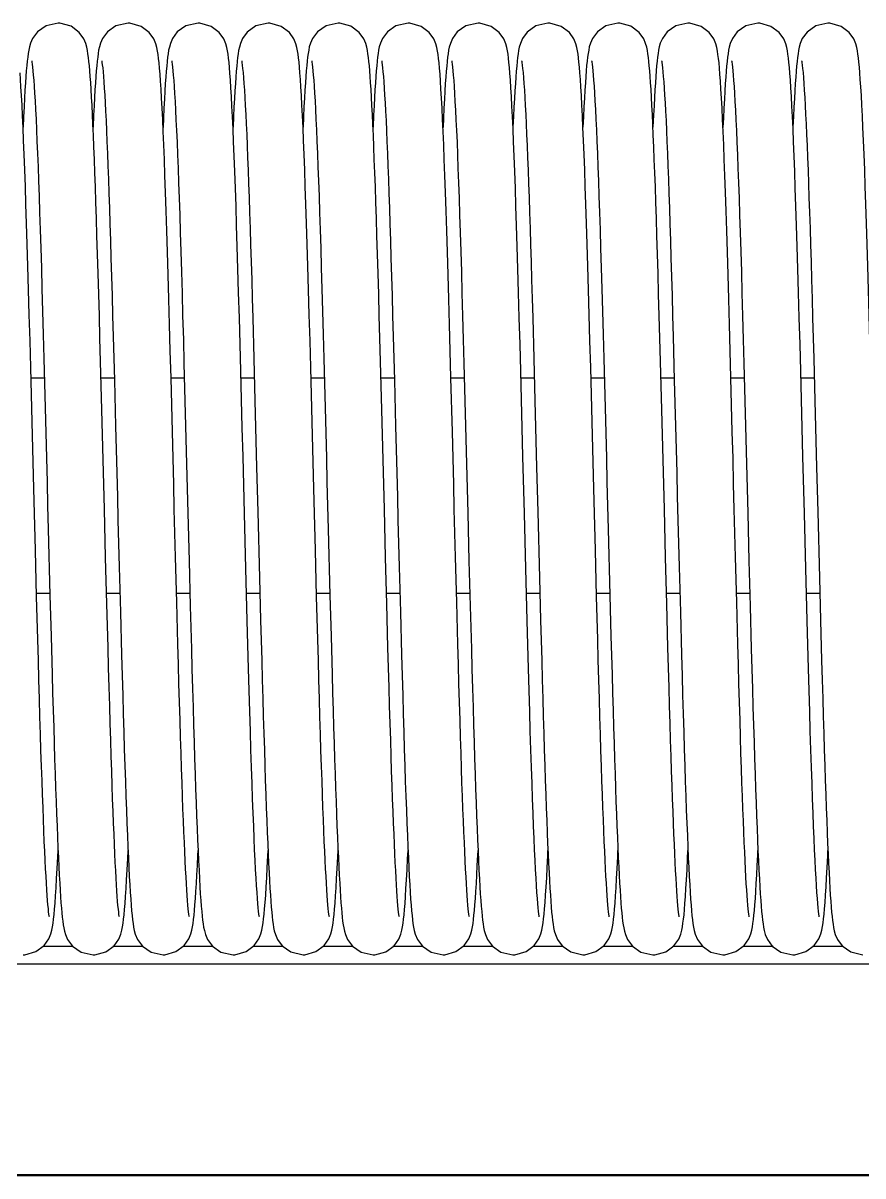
# Model space of a CAD drawing. Header units: millimetres. Extents: x 21899 to 38731, y -5425 to 3612.
# Drawn here: x 22518.2 to 22614.2, y -2790.7 to -2658.9 of the extents above; entities that cross this region are included whole.
import ezdxf

# ---------------------------------------------------------------- set-up
doc = ezdxf.new("R2010")
doc.units = ezdxf.units.MM

msp = doc.modelspace()

# ---------------------------------------------------------------- linework, layer by layer
at = {"color": 7, "linetype": 'Continuous'}
for p, q in [((22544.43, -2692.61), (22544.56, -2697.24)), ((22576.43, -2692.61), (22576.56, -2697.24)), ((22608.43, -2692.61), (22608.56, -2697.24)), ((22528.49, -2694.75), (22528.62, -2699.74)), ((22560.49, -2694.75), (22560.62, -2699.74)), ((22592.49, -2694.75), (22592.62, -2699.74)), ((22520.56, -2697.25), (22520.71, -2702.91)), ((22544.56, -2697.24), (22544.68, -2702.1)), ((22552.56, -2697.25), (22552.71, -2702.91)), ((22576.56, -2697.24), (22576.68, -2702.1)), ((22584.56, -2697.25), (22584.71, -2702.91)), ((22608.56, -2697.24), (22608.68, -2702.1)), ((22519.22, -2704.51), (22519.06, -2698.28)), ((22527.19, -2703.14), (22527.04, -2697.61)), ((22536.57, -2697.84), (22536.72, -2703.54)), ((22551.22, -2704.51), (22551.06, -2698.28)), ((22559.19, -2703.14), (22559.04, -2697.61)), ((22568.57, -2697.84), (22568.72, -2703.54)), ((22583.22, -2704.51), (22583.06, -2698.28)), ((22591.19, -2703.14), (22591.04, -2697.61)), ((22600.57, -2697.84), (22600.72, -2703.54)), ((22519.09, -2699.47), (22520.62, -2699.47)), ((22527.09, -2699.47), (22528.62, -2699.47)), ((22528.62, -2699.74), (22528.76, -2704.97)), ((22535.09, -2699.47), (22536.62, -2699.47)), ((22543.09, -2699.47), (22544.62, -2699.47)), ((22551.09, -2699.47), (22552.62, -2699.47)), ((22559.09, -2699.47), (22560.62, -2699.47)), ((22560.62, -2699.74), (22560.76, -2704.97)), ((22567.09, -2699.47), (22568.62, -2699.47)), ((22575.09, -2699.47), (22576.62, -2699.47)), ((22583.09, -2699.47), (22584.62, -2699.47)), ((22591.09, -2699.47), (22592.62, -2699.47)), ((22592.62, -2699.74), (22592.76, -2704.97)), ((22599.09, -2699.47), (22600.62, -2699.47)), ((22607.09, -2699.47), (22608.62, -2699.47)), ((22544.68, -2702.1), (22544.88, -2709.67)), ((22576.68, -2702.1), (22576.88, -2709.67)), ((22608.68, -2702.1), (22608.88, -2709.67)), ((22527.33, -2708.82), (22527.19, -2703.14)), ((22536.72, -2703.54), (22536.87, -2709.3)), ((22559.33, -2708.82), (22559.19, -2703.14)), ((22568.72, -2703.54), (22568.87, -2709.3)), ((22591.33, -2708.82), (22591.19, -2703.14)), ((22600.72, -2703.54), (22600.87, -2709.3)), ((22519.73, -2724.45), (22519.6, -2719.18)), ((22551.73, -2724.45), (22551.6, -2719.18)), ((22583.73, -2724.45), (22583.6, -2719.18)), ((22527.75, -2725.31), (22527.62, -2720.01)), ((22529.17, -2721.08), (22529.31, -2726.24)), ((22535.75, -2725.09), (22535.62, -2719.95)), ((22537.15, -2720.38), (22537.29, -2725.57)), ((22559.75, -2725.31), (22559.62, -2720.01)), ((22561.17, -2721.08), (22561.31, -2726.24)), ((22567.75, -2725.09), (22567.62, -2719.95)), ((22569.15, -2720.38), (22569.29, -2725.57)), ((22591.75, -2725.31), (22591.62, -2720.01)), ((22593.17, -2721.08), (22593.31, -2726.24)), ((22599.75, -2725.09), (22599.62, -2719.95)), ((22601.15, -2720.38), (22601.29, -2725.57)), ((22543.81, -2727.21), (22543.65, -2721.26)), ((22545.2, -2722.33), (22545.33, -2727.18)), ((22575.81, -2727.21), (22575.65, -2721.26)), ((22577.2, -2722.33), (22577.33, -2727.18)), ((22607.81, -2727.21), (22607.65, -2721.26)), ((22609.2, -2722.33), (22609.33, -2727.18)), ((22519.72, -2724.08), (22521.25, -2724.08)), ((22519.86, -2729.38), (22519.73, -2724.45)), ((22521.25, -2724.3), (22521.38, -2728.98)), ((22527.72, -2724.08), (22529.25, -2724.08)), ((22535.72, -2724.08), (22537.25, -2724.08)), ((22535.88, -2729.92), (22535.75, -2725.09)), ((22543.72, -2724.08), (22545.25, -2724.08)), ((22551.72, -2724.08), (22553.25, -2724.08)), ((22551.86, -2729.38), (22551.73, -2724.45)), ((22553.25, -2724.3), (22553.38, -2728.98)), ((22559.72, -2724.08), (22561.25, -2724.08)), ((22567.72, -2724.08), (22569.25, -2724.08)), ((22567.88, -2729.92), (22567.75, -2725.09)), ((22575.72, -2724.08), (22577.25, -2724.08)), ((22583.72, -2724.08), (22585.25, -2724.08)), ((22583.86, -2729.38), (22583.73, -2724.45)), ((22585.25, -2724.3), (22585.38, -2728.98)), ((22591.72, -2724.08), (22593.25, -2724.08)), ((22599.72, -2724.08), (22601.25, -2724.08)), ((22599.88, -2729.92), (22599.75, -2725.09)), ((22607.72, -2724.08), (22609.25, -2724.08)), ((22527.89, -2730.27), (22527.75, -2725.31)), ((22529.31, -2726.24), (22529.44, -2731.14)), ((22537.29, -2725.57), (22537.42, -2730.45)), ((22559.89, -2730.27), (22559.75, -2725.31)), ((22561.31, -2726.24), (22561.44, -2731.14)), ((22569.29, -2725.57), (22569.42, -2730.45)), ((22591.89, -2730.27), (22591.75, -2725.31)), ((22593.31, -2726.24), (22593.44, -2731.14)), ((22601.29, -2725.57), (22601.42, -2730.45)), ((22545.33, -2727.18), (22545.46, -2731.78)), ((22577.33, -2727.18), (22577.46, -2731.78)), ((22609.33, -2727.18), (22609.46, -2731.78)), ((22521.38, -2728.98), (22521.5, -2733.37)), ((22553.38, -2728.98), (22553.5, -2733.37)), ((22585.38, -2728.98), (22585.5, -2733.37)), ((22523.9, -2764.47), (22520.44, -2764.47)), ((22531.9, -2764.47), (22528.44, -2764.47)), ((22539.91, -2764.47), (22536.44, -2764.47)), ((22547.91, -2764.47), (22544.43, -2764.47)), ((22555.9, -2764.47), (22552.44, -2764.47)), ((22563.9, -2764.47), (22560.44, -2764.47)), ((22571.91, -2764.47), (22568.44, -2764.47)), ((22579.91, -2764.47), (22576.43, -2764.47)), ((22587.9, -2764.47), (22584.44, -2764.47)), ((22595.9, -2764.47), (22592.44, -2764.47)), ((22603.91, -2764.47), (22600.44, -2764.47)), ((22611.91, -2764.47), (22608.43, -2764.47)), ((23550.07, -2766.47), (22334.07, -2766.47)), ((25027.76, -2790.56), (22358.76, -2790.56))]:
    msp.add_line(p, q, dxfattribs=at)
at = {"color": 9, "linetype": 'Continuous'}
msp.add_line((25027.76, -2790.69), (22358.76, -2790.69), dxfattribs=at)
at = {"color": 7, "linetype": 'Continuous'}
for points in [[(22522.18, -2658.91), (22520.81, -2659.23), (22519.83, -2659.91), (22519.27, -2660.66), (22519.03, -2661.22), (22518.9, -2661.64), (22518.83, -2662.01), (22518.76, -2662.39), (22518.71, -2662.8), (22518.65, -2663.26), (22518.6, -2663.78), (22518.55, -2664.36), (22518.5, -2665.01)], [(22525.86, -2665.01), (22525.81, -2664.37), (22525.76, -2663.8), (22525.71, -2663.29), (22525.66, -2662.84), (22525.6, -2662.43), (22525.54, -2662.05), (22525.46, -2661.66), (22525.34, -2661.24), (22525.12, -2660.71), (22524.6, -2659.99), (22523.66, -2659.28), (22522.39, -2658.92), (22522.18, -2658.91)], [(22530.18, -2658.91), (22528.8, -2659.23), (22527.82, -2659.92), (22527.27, -2660.67), (22527.02, -2661.23), (22526.9, -2661.65), (22526.82, -2662.02), (22526.76, -2662.4), (22526.71, -2662.81), (22526.65, -2663.27), (22526.6, -2663.79), (22526.55, -2664.37), (22526.5, -2665.02)], [(22535.09, -2699.46), (22535.01, -2696.38), (22534.93, -2693.38), (22534.84, -2690.47), (22534.77, -2687.69), (22534.69, -2685.08), (22534.61, -2682.65), (22534.54, -2680.38), (22534.47, -2678.28), (22534.4, -2676.33), (22534.33, -2674.52), (22534.27, -2672.85), (22534.2, -2671.32), (22534.14, -2669.92), (22534.07, -2668.64), (22534.01, -2667.5), (22533.95, -2666.47), (22533.9, -2665.56), (22533.84, -2664.76), (22533.78, -2664.07), (22533.73, -2663.47), (22533.67, -2662.95), (22533.61, -2662.51), (22533.55, -2662.11), (22533.47, -2661.72), (22533.35, -2661.28), (22533.13, -2660.73), (22532.61, -2660), (22531.67, -2659.29), (22530.4, -2658.92), (22530.18, -2658.91)], [(22538.18, -2658.91), (22536.79, -2659.24), (22535.81, -2659.93), (22535.26, -2660.68), (22535.02, -2661.24), (22534.9, -2661.66), (22534.82, -2662.03), (22534.76, -2662.42), (22534.7, -2662.83), (22534.65, -2663.3), (22534.6, -2663.83), (22534.55, -2664.42), (22534.5, -2665.09)], [(22541.83, -2664.66), (22541.77, -2663.99), (22541.72, -2663.41), (22541.67, -2662.91), (22541.61, -2662.48), (22541.55, -2662.09), (22541.47, -2661.7), (22541.35, -2661.27), (22541.12, -2660.72), (22540.61, -2659.99), (22539.67, -2659.29), (22538.4, -2658.92), (22538.18, -2658.91)], [(22546.18, -2658.91), (22544.78, -2659.24), (22543.8, -2659.94), (22543.25, -2660.69), (22543.02, -2661.25), (22542.9, -2661.67), (22542.82, -2662.04), (22542.76, -2662.42), (22542.7, -2662.84), (22542.65, -2663.31), (22542.6, -2663.84), (22542.55, -2664.43), (22542.5, -2665.09)], [(22549.83, -2664.61), (22549.77, -2663.96), (22549.72, -2663.39), (22549.66, -2662.9), (22549.61, -2662.47), (22549.55, -2662.08), (22549.47, -2661.69), (22549.35, -2661.27), (22549.13, -2660.73), (22548.62, -2660.01), (22547.68, -2659.29), (22546.4, -2658.92), (22546.18, -2658.91)], [(22554.18, -2658.91), (22552.81, -2659.23), (22551.83, -2659.91), (22551.27, -2660.66), (22551.03, -2661.22), (22550.9, -2661.64), (22550.83, -2662.01), (22550.76, -2662.39), (22550.71, -2662.8), (22550.65, -2663.26), (22550.6, -2663.78), (22550.55, -2664.36), (22550.5, -2665.01)], [(22557.86, -2665.01), (22557.81, -2664.37), (22557.76, -2663.8), (22557.71, -2663.29), (22557.66, -2662.84), (22557.6, -2662.43), (22557.54, -2662.05), (22557.46, -2661.66), (22557.34, -2661.24), (22557.12, -2660.71), (22556.6, -2659.99), (22555.66, -2659.28), (22554.39, -2658.92), (22554.18, -2658.91)], [(22562.18, -2658.91), (22560.8, -2659.23), (22559.82, -2659.92), (22559.27, -2660.67), (22559.02, -2661.23), (22558.9, -2661.65), (22558.82, -2662.02), (22558.76, -2662.4), (22558.71, -2662.81), (22558.65, -2663.27), (22558.6, -2663.79), (22558.55, -2664.37), (22558.5, -2665.02)], [(22567.09, -2699.46), (22567.01, -2696.38), (22566.93, -2693.38), (22566.84, -2690.47), (22566.77, -2687.69), (22566.69, -2685.08), (22566.61, -2682.65), (22566.54, -2680.38), (22566.47, -2678.28), (22566.4, -2676.33), (22566.33, -2674.52), (22566.27, -2672.85), (22566.2, -2671.32), (22566.14, -2669.92), (22566.07, -2668.64), (22566.01, -2667.5), (22565.95, -2666.47), (22565.9, -2665.56), (22565.84, -2664.76), (22565.78, -2664.07), (22565.73, -2663.47), (22565.67, -2662.95), (22565.61, -2662.51), (22565.55, -2662.11), (22565.47, -2661.72), (22565.35, -2661.28), (22565.13, -2660.73), (22564.61, -2660), (22563.67, -2659.29), (22562.4, -2658.92), (22562.18, -2658.91)], [(22570.18, -2658.91), (22568.79, -2659.24), (22567.81, -2659.93), (22567.26, -2660.68), (22567.02, -2661.24), (22566.9, -2661.66), (22566.82, -2662.03), (22566.76, -2662.42), (22566.7, -2662.83), (22566.65, -2663.3), (22566.6, -2663.83), (22566.55, -2664.42), (22566.5, -2665.09)], [(22573.83, -2664.66), (22573.77, -2663.99), (22573.72, -2663.41), (22573.67, -2662.91), (22573.61, -2662.48), (22573.55, -2662.09), (22573.47, -2661.7), (22573.35, -2661.27), (22573.12, -2660.72), (22572.61, -2659.99), (22571.67, -2659.29), (22570.4, -2658.92), (22570.18, -2658.91)], [(22578.18, -2658.91), (22576.78, -2659.24), (22575.8, -2659.94), (22575.25, -2660.69), (22575.02, -2661.25), (22574.9, -2661.67), (22574.82, -2662.04), (22574.76, -2662.42), (22574.7, -2662.84), (22574.65, -2663.31), (22574.6, -2663.84), (22574.55, -2664.43), (22574.5, -2665.09)], [(22581.83, -2664.61), (22581.77, -2663.96), (22581.72, -2663.39), (22581.66, -2662.9), (22581.61, -2662.47), (22581.55, -2662.08), (22581.47, -2661.69), (22581.35, -2661.27), (22581.13, -2660.73), (22580.62, -2660.01), (22579.68, -2659.29), (22578.4, -2658.92), (22578.18, -2658.91)], [(22586.18, -2658.91), (22584.81, -2659.23), (22583.83, -2659.91), (22583.27, -2660.66), (22583.03, -2661.22), (22582.9, -2661.64), (22582.83, -2662.01), (22582.76, -2662.39), (22582.71, -2662.8), (22582.65, -2663.26), (22582.6, -2663.78), (22582.55, -2664.36), (22582.5, -2665.01)], [(22589.86, -2665.01), (22589.81, -2664.37), (22589.76, -2663.8), (22589.71, -2663.29), (22589.66, -2662.84), (22589.6, -2662.43), (22589.54, -2662.05), (22589.46, -2661.66), (22589.34, -2661.24), (22589.12, -2660.71), (22588.6, -2659.99), (22587.66, -2659.28), (22586.39, -2658.92), (22586.18, -2658.91)], [(22594.18, -2658.91), (22592.8, -2659.23), (22591.82, -2659.92), (22591.27, -2660.67), (22591.02, -2661.23), (22590.9, -2661.65), (22590.82, -2662.02), (22590.76, -2662.4), (22590.71, -2662.81), (22590.65, -2663.27), (22590.6, -2663.79), (22590.55, -2664.37), (22590.5, -2665.02)], [(22599.09, -2699.46), (22599.01, -2696.38), (22598.93, -2693.38), (22598.84, -2690.47), (22598.77, -2687.69), (22598.69, -2685.08), (22598.61, -2682.65), (22598.54, -2680.38), (22598.47, -2678.28), (22598.4, -2676.33), (22598.33, -2674.52), (22598.27, -2672.85), (22598.2, -2671.32), (22598.14, -2669.92), (22598.07, -2668.64), (22598.01, -2667.5), (22597.95, -2666.47), (22597.9, -2665.56), (22597.84, -2664.76), (22597.78, -2664.07), (22597.73, -2663.47), (22597.67, -2662.95), (22597.61, -2662.51), (22597.55, -2662.11), (22597.47, -2661.72), (22597.35, -2661.28), (22597.13, -2660.73), (22596.61, -2660), (22595.67, -2659.29), (22594.4, -2658.92), (22594.18, -2658.91)], [(22602.18, -2658.91), (22600.79, -2659.24), (22599.81, -2659.93), (22599.26, -2660.68), (22599.02, -2661.24), (22598.9, -2661.66), (22598.82, -2662.03), (22598.76, -2662.42), (22598.7, -2662.83), (22598.65, -2663.3), (22598.6, -2663.83), (22598.55, -2664.42), (22598.5, -2665.09)], [(22605.83, -2664.66), (22605.77, -2663.99), (22605.72, -2663.41), (22605.67, -2662.91), (22605.61, -2662.48), (22605.55, -2662.09), (22605.47, -2661.7), (22605.35, -2661.27), (22605.12, -2660.72), (22604.61, -2659.99), (22603.67, -2659.29), (22602.4, -2658.92), (22602.18, -2658.91)], [(22610.18, -2658.91), (22608.78, -2659.24), (22607.8, -2659.94), (22607.25, -2660.69), (22607.02, -2661.25), (22606.9, -2661.67), (22606.82, -2662.04), (22606.76, -2662.42), (22606.7, -2662.84), (22606.65, -2663.31), (22606.6, -2663.84), (22606.55, -2664.43), (22606.5, -2665.09)], [(22613.83, -2664.61), (22613.77, -2663.96), (22613.72, -2663.39), (22613.66, -2662.9), (22613.61, -2662.47), (22613.55, -2662.08), (22613.47, -2661.69), (22613.35, -2661.27), (22613.13, -2660.73), (22612.62, -2660.01), (22611.68, -2659.29), (22610.4, -2658.92), (22610.18, -2658.91)], [(22519.17, -2663.25), (22519.18, -2663.26), (22519.2, -2663.39), (22519.23, -2663.62), (22519.27, -2663.94), (22519.31, -2664.36), (22519.35, -2664.86), (22519.4, -2665.46), (22519.45, -2666.14), (22519.5, -2666.93), (22519.55, -2667.82), (22519.6, -2668.81), (22519.66, -2669.9), (22519.71, -2671.1), (22519.77, -2672.41), (22519.83, -2673.82), (22519.89, -2675.33), (22519.95, -2676.96), (22520.01, -2678.69), (22520.07, -2680.55), (22520.13, -2682.53), (22520.2, -2684.64), (22520.27, -2686.9), (22520.34, -2689.3), (22520.41, -2691.84), (22520.48, -2694.5), (22520.56, -2697.25)], [(22527.17, -2663.24), (22527.18, -2663.27), (22527.2, -2663.42), (22527.24, -2663.68), (22527.28, -2664.03), (22527.32, -2664.48), (22527.36, -2665.01), (22527.41, -2665.63), (22527.46, -2666.34), (22527.51, -2667.14), (22527.56, -2668.02), (22527.61, -2669), (22527.67, -2670.07), (22527.72, -2671.22), (22527.77, -2672.47), (22527.83, -2673.81), (22527.88, -2675.24), (22527.94, -2676.76), (22528, -2678.37), (22528.05, -2680.07), (22528.11, -2681.88), (22528.17, -2683.78), (22528.23, -2685.77), (22528.3, -2687.87), (22528.36, -2690.07), (22528.42, -2692.37), (22528.49, -2694.75)], [(22535.17, -2663.25), (22535.18, -2663.26), (22535.2, -2663.39), (22535.23, -2663.63), (22535.27, -2663.96), (22535.31, -2664.38), (22535.35, -2664.88), (22535.4, -2665.49), (22535.45, -2666.18), (22535.5, -2666.98), (22535.55, -2667.88), (22535.61, -2668.88), (22535.66, -2669.99), (22535.72, -2671.2), (22535.78, -2672.53), (22535.83, -2673.96), (22535.89, -2675.51), (22535.95, -2677.16), (22536.02, -2678.94), (22536.08, -2680.84), (22536.14, -2682.87), (22536.21, -2685.04), (22536.28, -2687.35), (22536.35, -2689.8), (22536.42, -2692.38), (22536.5, -2695.07), (22536.57, -2697.84)], [(22543.17, -2663.24), (22543.18, -2663.27), (22543.2, -2663.43), (22543.24, -2663.71), (22543.28, -2664.1), (22543.33, -2664.58), (22543.38, -2665.16), (22543.43, -2665.82), (22543.48, -2666.58), (22543.53, -2667.42), (22543.58, -2668.34), (22543.63, -2669.35), (22543.68, -2670.45), (22543.74, -2671.64), (22543.79, -2672.91), (22543.85, -2674.27), (22543.9, -2675.72), (22543.96, -2677.25), (22544.01, -2678.87), (22544.07, -2680.58), (22544.13, -2682.38), (22544.19, -2684.26), (22544.25, -2686.22), (22544.31, -2688.27), (22544.37, -2690.4), (22544.43, -2692.61)], [(22551.17, -2663.25), (22551.18, -2663.26), (22551.2, -2663.39), (22551.23, -2663.62), (22551.27, -2663.94), (22551.31, -2664.36), (22551.35, -2664.86), (22551.4, -2665.46), (22551.45, -2666.14), (22551.5, -2666.93), (22551.55, -2667.82), (22551.6, -2668.81), (22551.66, -2669.9), (22551.71, -2671.1), (22551.77, -2672.41), (22551.83, -2673.82), (22551.89, -2675.33), (22551.95, -2676.96), (22552.01, -2678.69), (22552.07, -2680.55), (22552.13, -2682.53), (22552.2, -2684.64), (22552.27, -2686.9), (22552.34, -2689.3), (22552.41, -2691.84), (22552.48, -2694.5), (22552.56, -2697.25)], [(22559.17, -2663.24), (22559.18, -2663.27), (22559.2, -2663.42), (22559.24, -2663.68), (22559.28, -2664.03), (22559.32, -2664.48), (22559.36, -2665.01), (22559.41, -2665.63), (22559.46, -2666.34), (22559.51, -2667.14), (22559.56, -2668.02), (22559.61, -2669), (22559.67, -2670.07), (22559.72, -2671.22), (22559.77, -2672.47), (22559.83, -2673.81), (22559.88, -2675.24), (22559.94, -2676.76), (22560, -2678.37), (22560.05, -2680.07), (22560.11, -2681.88), (22560.17, -2683.78), (22560.23, -2685.77), (22560.3, -2687.87), (22560.36, -2690.07), (22560.42, -2692.37), (22560.49, -2694.75)], [(22567.17, -2663.25), (22567.18, -2663.26), (22567.2, -2663.39), (22567.23, -2663.63), (22567.27, -2663.96), (22567.31, -2664.38), (22567.35, -2664.88), (22567.4, -2665.49), (22567.45, -2666.18), (22567.5, -2666.98), (22567.55, -2667.88), (22567.61, -2668.88), (22567.66, -2669.99), (22567.72, -2671.2), (22567.78, -2672.53), (22567.83, -2673.96), (22567.89, -2675.51), (22567.95, -2677.16), (22568.02, -2678.94), (22568.08, -2680.84), (22568.14, -2682.87), (22568.21, -2685.04), (22568.28, -2687.35), (22568.35, -2689.8), (22568.42, -2692.38), (22568.5, -2695.07), (22568.57, -2697.84)], [(22575.17, -2663.24), (22575.18, -2663.27), (22575.2, -2663.43), (22575.24, -2663.71), (22575.28, -2664.1), (22575.33, -2664.58), (22575.38, -2665.16), (22575.43, -2665.82), (22575.48, -2666.58), (22575.53, -2667.42), (22575.58, -2668.34), (22575.63, -2669.35), (22575.68, -2670.45), (22575.74, -2671.64), (22575.79, -2672.91), (22575.85, -2674.27), (22575.9, -2675.72), (22575.96, -2677.25), (22576.01, -2678.87), (22576.07, -2680.58), (22576.13, -2682.38), (22576.19, -2684.26), (22576.25, -2686.22), (22576.31, -2688.27), (22576.37, -2690.4), (22576.43, -2692.61)], [(22583.17, -2663.25), (22583.18, -2663.26), (22583.2, -2663.39), (22583.23, -2663.62), (22583.27, -2663.94), (22583.31, -2664.36), (22583.35, -2664.86), (22583.4, -2665.46), (22583.45, -2666.14), (22583.5, -2666.93), (22583.55, -2667.82), (22583.6, -2668.81), (22583.66, -2669.9), (22583.71, -2671.1), (22583.77, -2672.41), (22583.83, -2673.82), (22583.89, -2675.33), (22583.95, -2676.96), (22584.01, -2678.69), (22584.07, -2680.55), (22584.13, -2682.53), (22584.2, -2684.64), (22584.27, -2686.9), (22584.34, -2689.3), (22584.41, -2691.84), (22584.48, -2694.5), (22584.56, -2697.25)], [(22591.17, -2663.24), (22591.18, -2663.27), (22591.2, -2663.42), (22591.24, -2663.68), (22591.28, -2664.03), (22591.32, -2664.48), (22591.36, -2665.01), (22591.41, -2665.63), (22591.46, -2666.34), (22591.51, -2667.14), (22591.56, -2668.02), (22591.61, -2669), (22591.67, -2670.07), (22591.72, -2671.22), (22591.77, -2672.47), (22591.83, -2673.81), (22591.88, -2675.24), (22591.94, -2676.76), (22592, -2678.37), (22592.05, -2680.07), (22592.11, -2681.88), (22592.17, -2683.78), (22592.23, -2685.77), (22592.3, -2687.87), (22592.36, -2690.07), (22592.42, -2692.37), (22592.49, -2694.75)], [(22599.17, -2663.25), (22599.18, -2663.26), (22599.2, -2663.39), (22599.23, -2663.63), (22599.27, -2663.96), (22599.31, -2664.38), (22599.35, -2664.88), (22599.4, -2665.49), (22599.45, -2666.18), (22599.5, -2666.98), (22599.55, -2667.88), (22599.61, -2668.88), (22599.66, -2669.99), (22599.72, -2671.2), (22599.78, -2672.53), (22599.83, -2673.96), (22599.89, -2675.51), (22599.95, -2677.16), (22600.02, -2678.94), (22600.08, -2680.84), (22600.14, -2682.87), (22600.21, -2685.04), (22600.28, -2687.35), (22600.35, -2689.8), (22600.42, -2692.38), (22600.5, -2695.07), (22600.57, -2697.84)], [(22607.17, -2663.24), (22607.18, -2663.27), (22607.2, -2663.43), (22607.24, -2663.71), (22607.28, -2664.1), (22607.33, -2664.58), (22607.38, -2665.16), (22607.43, -2665.82), (22607.48, -2666.58), (22607.53, -2667.42), (22607.58, -2668.34), (22607.63, -2669.35), (22607.68, -2670.45), (22607.74, -2671.64), (22607.79, -2672.91), (22607.85, -2674.27), (22607.9, -2675.72), (22607.96, -2677.25), (22608.01, -2678.87), (22608.07, -2680.58), (22608.13, -2682.38), (22608.19, -2684.26), (22608.25, -2686.22), (22608.31, -2688.27), (22608.37, -2690.4), (22608.43, -2692.61)], [(22519.06, -2698.28), (22518.98, -2695.22), (22518.89, -2692.25), (22518.81, -2689.4), (22518.74, -2686.7), (22518.66, -2684.17), (22518.59, -2681.82), (22518.51, -2679.62), (22518.44, -2677.58), (22518.38, -2675.69), (22518.31, -2673.94), (22518.24, -2672.33), (22518.18, -2670.85), (22518.12, -2669.5), (22518.06, -2668.29), (22518, -2667.19), (22517.94, -2666.22), (22517.88, -2665.36), (22517.83, -2664.61)], [(22518.5, -2665.01), (22518.45, -2665.75), (22518.4, -2666.57), (22518.35, -2667.49), (22518.29, -2668.5), (22518.23, -2669.63), (22518.18, -2670.83)], [(22527.04, -2697.61), (22526.97, -2694.94), (22526.9, -2692.37), (22526.83, -2689.9), (22526.76, -2687.55), (22526.69, -2685.32), (22526.63, -2683.22), (22526.57, -2681.25), (22526.51, -2679.39), (22526.45, -2677.65), (22526.39, -2676.02), (22526.33, -2674.49), (22526.27, -2673.06), (22526.22, -2671.74), (22526.16, -2670.51), (22526.11, -2669.38), (22526.06, -2668.34), (22526.01, -2667.38), (22525.96, -2666.51), (22525.91, -2665.72), (22525.86, -2665.01)], [(22526.5, -2665.02), (22526.45, -2665.74), (22526.4, -2666.54), (22526.35, -2667.42), (22526.3, -2668.39), (22526.24, -2669.44), (22526.18, -2670.83)], [(22534.5, -2665.09), (22534.44, -2665.84), (22534.39, -2666.68), (22534.34, -2667.61), (22534.28, -2668.64), (22534.23, -2669.77), (22534.18, -2670.84)], [(22543.07, -2698.72), (22542.99, -2695.6), (22542.9, -2692.59), (22542.82, -2689.71), (22542.74, -2686.99), (22542.67, -2684.44), (22542.59, -2682.07), (22542.52, -2679.85), (22542.45, -2677.8), (22542.38, -2675.89), (22542.32, -2674.13), (22542.25, -2672.5), (22542.19, -2671), (22542.12, -2669.64), (22542.06, -2668.4), (22542, -2667.29), (22541.94, -2666.3), (22541.89, -2665.43), (22541.83, -2664.66)], [(22542.5, -2665.09), (22542.45, -2665.83), (22542.39, -2666.65), (22542.34, -2667.55), (22542.29, -2668.54), (22542.24, -2669.61), (22542.18, -2670.83)], [(22551.06, -2698.28), (22550.98, -2695.22), (22550.89, -2692.25), (22550.81, -2689.4), (22550.74, -2686.7), (22550.66, -2684.17), (22550.59, -2681.82), (22550.51, -2679.62), (22550.44, -2677.58), (22550.38, -2675.69), (22550.31, -2673.94), (22550.24, -2672.33), (22550.18, -2670.85), (22550.12, -2669.5), (22550.06, -2668.29), (22550, -2667.19), (22549.94, -2666.22), (22549.88, -2665.36), (22549.83, -2664.61)], [(22550.5, -2665.01), (22550.45, -2665.75), (22550.4, -2666.57), (22550.35, -2667.49), (22550.29, -2668.5), (22550.23, -2669.63), (22550.18, -2670.83)], [(22559.04, -2697.61), (22558.97, -2694.94), (22558.9, -2692.37), (22558.83, -2689.9), (22558.76, -2687.55), (22558.69, -2685.32), (22558.63, -2683.22), (22558.57, -2681.25), (22558.51, -2679.39), (22558.45, -2677.65), (22558.39, -2676.02), (22558.33, -2674.49), (22558.27, -2673.06), (22558.22, -2671.74), (22558.16, -2670.51), (22558.11, -2669.38), (22558.06, -2668.34), (22558.01, -2667.38), (22557.96, -2666.51), (22557.91, -2665.72), (22557.86, -2665.01)], [(22558.5, -2665.02), (22558.45, -2665.74), (22558.4, -2666.54), (22558.35, -2667.42), (22558.3, -2668.39), (22558.24, -2669.44), (22558.18, -2670.83)], [(22566.5, -2665.09), (22566.44, -2665.84), (22566.39, -2666.68), (22566.34, -2667.61), (22566.28, -2668.64), (22566.23, -2669.77), (22566.18, -2670.84)], [(22575.07, -2698.72), (22574.99, -2695.6), (22574.9, -2692.59), (22574.82, -2689.71), (22574.74, -2686.99), (22574.67, -2684.44), (22574.59, -2682.07), (22574.52, -2679.85), (22574.45, -2677.8), (22574.38, -2675.89), (22574.32, -2674.13), (22574.25, -2672.5), (22574.19, -2671), (22574.12, -2669.64), (22574.06, -2668.4), (22574, -2667.29), (22573.94, -2666.3), (22573.89, -2665.43), (22573.83, -2664.66)], [(22574.5, -2665.09), (22574.45, -2665.83), (22574.39, -2666.65), (22574.34, -2667.55), (22574.29, -2668.54), (22574.24, -2669.61), (22574.18, -2670.83)], [(22583.06, -2698.28), (22582.98, -2695.22), (22582.89, -2692.25), (22582.81, -2689.4), (22582.74, -2686.7), (22582.66, -2684.17), (22582.59, -2681.82), (22582.51, -2679.62), (22582.44, -2677.58), (22582.38, -2675.69), (22582.31, -2673.94), (22582.24, -2672.33), (22582.18, -2670.85), (22582.12, -2669.5), (22582.06, -2668.29), (22582, -2667.19), (22581.94, -2666.22), (22581.88, -2665.36), (22581.83, -2664.61)], [(22582.5, -2665.01), (22582.45, -2665.75), (22582.4, -2666.57), (22582.35, -2667.49), (22582.29, -2668.5), (22582.23, -2669.63), (22582.18, -2670.83)], [(22591.04, -2697.61), (22590.97, -2694.94), (22590.9, -2692.37), (22590.83, -2689.9), (22590.76, -2687.55), (22590.69, -2685.32), (22590.63, -2683.22), (22590.57, -2681.25), (22590.51, -2679.39), (22590.45, -2677.65), (22590.39, -2676.02), (22590.33, -2674.49), (22590.27, -2673.06), (22590.22, -2671.74), (22590.16, -2670.51), (22590.11, -2669.38), (22590.06, -2668.34), (22590.01, -2667.38), (22589.96, -2666.51), (22589.91, -2665.72), (22589.86, -2665.01)], [(22590.5, -2665.02), (22590.45, -2665.74), (22590.4, -2666.54), (22590.35, -2667.42), (22590.3, -2668.39), (22590.24, -2669.44), (22590.18, -2670.83)], [(22598.5, -2665.09), (22598.44, -2665.84), (22598.39, -2666.68), (22598.34, -2667.61), (22598.28, -2668.64), (22598.23, -2669.77), (22598.18, -2670.84)], [(22607.07, -2698.72), (22606.99, -2695.6), (22606.9, -2692.59), (22606.82, -2689.71), (22606.74, -2686.99), (22606.67, -2684.44), (22606.59, -2682.07), (22606.52, -2679.85), (22606.45, -2677.8), (22606.38, -2675.89), (22606.32, -2674.13), (22606.25, -2672.5), (22606.19, -2671), (22606.12, -2669.64), (22606.06, -2668.4), (22606, -2667.29), (22605.94, -2666.3), (22605.89, -2665.43), (22605.83, -2664.66)], [(22606.5, -2665.09), (22606.45, -2665.83), (22606.39, -2666.65), (22606.34, -2667.55), (22606.29, -2668.54), (22606.24, -2669.61), (22606.18, -2670.83)], [(22615.06, -2698.28), (22614.98, -2695.22), (22614.89, -2692.25), (22614.81, -2689.4), (22614.74, -2686.7), (22614.66, -2684.17), (22614.59, -2681.82), (22614.51, -2679.62), (22614.44, -2677.58), (22614.38, -2675.69), (22614.31, -2673.94), (22614.24, -2672.33), (22614.18, -2670.85), (22614.12, -2669.5), (22614.06, -2668.29), (22614, -2667.19), (22613.94, -2666.22), (22613.88, -2665.36), (22613.83, -2664.61)], [(22543.32, -2708.45), (22543.24, -2705.18), (22543.07, -2698.72)], [(22575.32, -2708.45), (22575.24, -2705.18), (22575.07, -2698.72)], [(22607.32, -2708.45), (22607.24, -2705.18), (22607.07, -2698.72)], [(22535.62, -2719.95), (22535.47, -2714.47), (22535.4, -2711.6), (22535.33, -2708.66), (22535.25, -2705.63), (22535.09, -2699.46)], [(22567.62, -2719.95), (22567.47, -2714.47), (22567.4, -2711.6), (22567.33, -2708.66), (22567.25, -2705.63), (22567.09, -2699.46)], [(22599.62, -2719.95), (22599.47, -2714.47), (22599.4, -2711.6), (22599.33, -2708.66), (22599.25, -2705.63), (22599.09, -2699.46)], [(22520.71, -2702.91), (22520.85, -2708.6), (22520.92, -2711.38), (22520.99, -2714.1), (22521.06, -2716.75), (22521.25, -2724.3)], [(22552.71, -2702.91), (22552.85, -2708.6), (22552.92, -2711.38), (22552.99, -2714.1), (22553.06, -2716.75), (22553.25, -2724.3)], [(22584.71, -2702.91), (22584.85, -2708.6), (22584.92, -2711.38), (22584.99, -2714.1), (22585.06, -2716.75), (22585.25, -2724.3)], [(22519.6, -2719.18), (22519.45, -2713.56), (22519.38, -2710.62), (22519.22, -2704.51)], [(22528.76, -2704.97), (22528.9, -2710.34), (22528.96, -2713.04), (22529.03, -2715.74), (22529.17, -2721.08)], [(22551.6, -2719.18), (22551.45, -2713.56), (22551.38, -2710.62), (22551.22, -2704.51)], [(22560.76, -2704.97), (22560.9, -2710.34), (22560.96, -2713.04), (22561.03, -2715.74), (22561.17, -2721.08)], [(22583.6, -2719.18), (22583.45, -2713.56), (22583.38, -2710.62), (22583.22, -2704.51)], [(22592.76, -2704.97), (22592.9, -2710.34), (22592.96, -2713.04), (22593.03, -2715.74), (22593.17, -2721.08)], [(22527.62, -2720.01), (22527.48, -2714.48), (22527.33, -2708.82)], [(22536.87, -2709.3), (22537.01, -2714.94), (22537.15, -2720.38)], [(22543.65, -2721.26), (22543.49, -2714.96), (22543.32, -2708.45)], [(22559.62, -2720.01), (22559.48, -2714.48), (22559.33, -2708.82)], [(22568.87, -2709.3), (22569.01, -2714.94), (22569.15, -2720.38)], [(22575.65, -2721.26), (22575.49, -2714.96), (22575.32, -2708.45)], [(22591.62, -2720.01), (22591.48, -2714.48), (22591.33, -2708.82)], [(22600.87, -2709.3), (22601.01, -2714.94), (22601.15, -2720.38)], [(22607.65, -2721.26), (22607.49, -2714.96), (22607.32, -2708.45)], [(22544.88, -2709.67), (22545.01, -2714.78), (22545.2, -2722.33)], [(22576.88, -2709.67), (22577.01, -2714.78), (22577.2, -2722.33)], [(22608.88, -2709.67), (22609.01, -2714.78), (22609.2, -2722.33)], [(22545.19, -2761.09), (22545.17, -2760.97), (22545.14, -2760.75), (22545.1, -2760.44), (22545.06, -2760.04), (22545.01, -2759.55), (22544.97, -2758.97), (22544.92, -2758.29), (22544.87, -2757.51), (22544.82, -2756.64), (22544.76, -2755.66), (22544.71, -2754.59), (22544.65, -2753.4), (22544.6, -2752.11), (22544.54, -2750.72), (22544.48, -2749.21), (22544.42, -2747.58), (22544.36, -2745.83), (22544.29, -2743.97), (22544.23, -2741.97), (22544.16, -2739.85), (22544.1, -2737.59), (22544.03, -2735.2), (22543.95, -2732.67), (22543.88, -2730), (22543.81, -2727.21)], [(22577.19, -2761.09), (22577.17, -2760.97), (22577.14, -2760.75), (22577.1, -2760.44), (22577.06, -2760.04), (22577.01, -2759.55), (22576.97, -2758.97), (22576.92, -2758.29), (22576.87, -2757.51), (22576.82, -2756.64), (22576.76, -2755.66), (22576.71, -2754.59), (22576.65, -2753.4), (22576.6, -2752.11), (22576.54, -2750.72), (22576.48, -2749.21), (22576.42, -2747.58), (22576.36, -2745.83), (22576.29, -2743.97), (22576.23, -2741.97), (22576.16, -2739.85), (22576.1, -2737.59), (22576.03, -2735.2), (22575.95, -2732.67), (22575.88, -2730), (22575.81, -2727.21)], [(22609.19, -2761.09), (22609.17, -2760.97), (22609.14, -2760.75), (22609.1, -2760.44), (22609.06, -2760.04), (22609.01, -2759.55), (22608.97, -2758.97), (22608.92, -2758.29), (22608.87, -2757.51), (22608.82, -2756.64), (22608.76, -2755.66), (22608.71, -2754.59), (22608.65, -2753.4), (22608.6, -2752.11), (22608.54, -2750.72), (22608.48, -2749.21), (22608.42, -2747.58), (22608.36, -2745.83), (22608.29, -2743.97), (22608.23, -2741.97), (22608.16, -2739.85), (22608.1, -2737.59), (22608.03, -2735.2), (22607.95, -2732.67), (22607.88, -2730), (22607.81, -2727.21)], [(22521.19, -2761.09), (22521.17, -2760.97), (22521.14, -2760.77), (22521.1, -2760.49), (22521.07, -2760.13), (22521.03, -2759.7), (22520.98, -2759.19), (22520.94, -2758.62), (22520.9, -2757.97), (22520.85, -2757.24), (22520.81, -2756.44), (22520.76, -2755.57), (22520.71, -2754.61), (22520.66, -2753.57), (22520.61, -2752.45), (22520.56, -2751.25), (22520.51, -2749.96), (22520.46, -2748.57), (22520.4, -2747.09), (22520.35, -2745.52), (22520.29, -2743.84), (22520.23, -2742.07), (22520.17, -2740.19), (22520.11, -2738.21), (22520.05, -2736.14), (22519.99, -2733.97), (22519.93, -2731.72), (22519.86, -2729.38)], [(22529.19, -2761.09), (22529.17, -2760.99), (22529.14, -2760.8), (22529.11, -2760.53), (22529.07, -2760.18), (22529.03, -2759.77), (22528.99, -2759.28), (22528.95, -2758.73), (22528.91, -2758.1), (22528.86, -2757.41), (22528.82, -2756.64), (22528.77, -2755.79), (22528.72, -2754.87), (22528.67, -2753.87), (22528.63, -2752.78), (22528.58, -2751.62), (22528.52, -2750.36), (22528.47, -2749.02), (22528.42, -2747.58), (22528.37, -2746.05), (22528.31, -2744.43), (22528.25, -2742.71), (22528.2, -2740.89), (22528.14, -2738.97), (22528.08, -2736.95), (22528.02, -2734.83), (22527.95, -2732.6), (22527.89, -2730.27)], [(22537.19, -2761.09), (22537.17, -2760.98), (22537.14, -2760.78), (22537.1, -2760.5), (22537.07, -2760.14), (22537.03, -2759.72), (22536.99, -2759.22), (22536.94, -2758.64), (22536.9, -2758), (22536.85, -2757.29), (22536.81, -2756.5), (22536.76, -2755.63), (22536.71, -2754.69), (22536.67, -2753.66), (22536.62, -2752.56), (22536.57, -2751.37), (22536.51, -2750.1), (22536.46, -2748.74), (22536.41, -2747.28), (22536.35, -2745.74), (22536.3, -2744.1), (22536.24, -2742.36), (22536.18, -2740.52), (22536.13, -2738.58), (22536.07, -2736.55), (22536, -2734.43), (22535.94, -2732.22), (22535.88, -2729.92)], [(22553.19, -2761.09), (22553.17, -2760.97), (22553.14, -2760.77), (22553.1, -2760.49), (22553.07, -2760.13), (22553.03, -2759.7), (22552.98, -2759.19), (22552.94, -2758.62), (22552.9, -2757.97), (22552.85, -2757.24), (22552.81, -2756.44), (22552.76, -2755.57), (22552.71, -2754.61), (22552.66, -2753.57), (22552.61, -2752.45), (22552.56, -2751.25), (22552.51, -2749.96), (22552.46, -2748.57), (22552.4, -2747.09), (22552.35, -2745.52), (22552.29, -2743.84), (22552.23, -2742.07), (22552.17, -2740.19), (22552.11, -2738.21), (22552.05, -2736.14), (22551.99, -2733.97), (22551.93, -2731.72), (22551.86, -2729.38)], [(22561.19, -2761.09), (22561.17, -2760.99), (22561.14, -2760.8), (22561.11, -2760.53), (22561.07, -2760.18), (22561.03, -2759.77), (22560.99, -2759.28), (22560.95, -2758.73), (22560.91, -2758.1), (22560.86, -2757.41), (22560.82, -2756.64), (22560.77, -2755.79), (22560.72, -2754.87), (22560.67, -2753.87), (22560.63, -2752.78), (22560.58, -2751.62), (22560.52, -2750.36), (22560.47, -2749.02), (22560.42, -2747.58), (22560.37, -2746.05), (22560.31, -2744.43), (22560.25, -2742.71), (22560.2, -2740.89), (22560.14, -2738.97), (22560.08, -2736.95), (22560.02, -2734.83), (22559.95, -2732.6), (22559.89, -2730.27)], [(22569.19, -2761.09), (22569.17, -2760.98), (22569.14, -2760.78), (22569.1, -2760.5), (22569.07, -2760.14), (22569.03, -2759.72), (22568.99, -2759.22), (22568.94, -2758.64), (22568.9, -2758), (22568.85, -2757.29), (22568.81, -2756.5), (22568.76, -2755.63), (22568.71, -2754.69), (22568.67, -2753.66), (22568.62, -2752.56), (22568.57, -2751.37), (22568.51, -2750.1), (22568.46, -2748.74), (22568.41, -2747.28), (22568.35, -2745.74), (22568.3, -2744.1), (22568.24, -2742.36), (22568.18, -2740.52), (22568.13, -2738.58), (22568.07, -2736.55), (22568, -2734.43), (22567.94, -2732.22), (22567.88, -2729.92)], [(22585.19, -2761.09), (22585.17, -2760.97), (22585.14, -2760.77), (22585.1, -2760.49), (22585.07, -2760.13), (22585.03, -2759.7), (22584.98, -2759.19), (22584.94, -2758.62), (22584.9, -2757.97), (22584.85, -2757.24), (22584.81, -2756.44), (22584.76, -2755.57), (22584.71, -2754.61), (22584.66, -2753.57), (22584.61, -2752.45), (22584.56, -2751.25), (22584.51, -2749.96), (22584.46, -2748.57), (22584.4, -2747.09), (22584.35, -2745.52), (22584.29, -2743.84), (22584.23, -2742.07), (22584.17, -2740.19), (22584.11, -2738.21), (22584.05, -2736.14), (22583.99, -2733.97), (22583.93, -2731.72), (22583.86, -2729.38)], [(22593.19, -2761.09), (22593.17, -2760.99), (22593.14, -2760.8), (22593.11, -2760.53), (22593.07, -2760.18), (22593.03, -2759.77), (22592.99, -2759.28), (22592.95, -2758.73), (22592.91, -2758.1), (22592.86, -2757.41), (22592.82, -2756.64), (22592.77, -2755.79), (22592.72, -2754.87), (22592.67, -2753.87), (22592.63, -2752.78), (22592.58, -2751.62), (22592.52, -2750.36), (22592.47, -2749.02), (22592.42, -2747.58), (22592.37, -2746.05), (22592.31, -2744.43), (22592.25, -2742.71), (22592.2, -2740.89), (22592.14, -2738.97), (22592.08, -2736.95), (22592.02, -2734.83), (22591.95, -2732.6), (22591.89, -2730.27)], [(22601.19, -2761.09), (22601.17, -2760.98), (22601.14, -2760.78), (22601.1, -2760.5), (22601.07, -2760.14), (22601.03, -2759.72), (22600.99, -2759.22), (22600.94, -2758.64), (22600.9, -2758), (22600.85, -2757.29), (22600.81, -2756.5), (22600.76, -2755.63), (22600.71, -2754.69), (22600.67, -2753.66), (22600.62, -2752.56), (22600.57, -2751.37), (22600.51, -2750.1), (22600.46, -2748.74), (22600.41, -2747.28), (22600.35, -2745.74), (22600.3, -2744.1), (22600.24, -2742.36), (22600.18, -2740.52), (22600.13, -2738.58), (22600.07, -2736.55), (22600, -2734.43), (22599.94, -2732.22), (22599.88, -2729.92)], [(22529.44, -2731.14), (22529.5, -2733.47), (22529.57, -2735.72), (22529.63, -2737.88), (22529.69, -2739.95), (22529.75, -2741.92), (22529.81, -2743.8), (22529.87, -2745.59), (22529.93, -2747.28), (22529.99, -2748.88), (22530.05, -2750.38), (22530.11, -2751.78), (22530.16, -2753.09), (22530.22, -2754.31), (22530.27, -2755.43), (22530.32, -2756.47), (22530.38, -2757.41), (22530.43, -2758.27), (22530.48, -2759.05), (22530.53, -2759.75)], [(22537.42, -2730.45), (22537.48, -2732.76), (22537.55, -2734.99), (22537.61, -2737.12), (22537.67, -2739.17), (22537.73, -2741.12), (22537.79, -2742.99), (22537.85, -2744.76), (22537.9, -2746.45), (22537.96, -2748.04), (22538.02, -2749.54), (22538.07, -2750.96), (22538.13, -2752.29), (22538.18, -2753.53), (22538.23, -2754.68), (22538.29, -2755.75), (22538.34, -2756.73), (22538.39, -2757.63), (22538.44, -2758.45), (22538.49, -2759.2)], [(22561.44, -2731.14), (22561.5, -2733.47), (22561.57, -2735.72), (22561.63, -2737.88), (22561.69, -2739.95), (22561.75, -2741.92), (22561.81, -2743.8), (22561.87, -2745.59), (22561.93, -2747.28), (22561.99, -2748.88), (22562.05, -2750.38), (22562.11, -2751.78), (22562.16, -2753.09), (22562.22, -2754.31), (22562.27, -2755.43), (22562.32, -2756.47), (22562.38, -2757.41), (22562.43, -2758.27), (22562.48, -2759.05), (22562.53, -2759.75)], [(22569.42, -2730.45), (22569.48, -2732.76), (22569.55, -2734.99), (22569.61, -2737.12), (22569.67, -2739.17), (22569.73, -2741.12), (22569.79, -2742.99), (22569.85, -2744.76), (22569.9, -2746.45), (22569.96, -2748.04), (22570.02, -2749.54), (22570.07, -2750.96), (22570.13, -2752.29), (22570.18, -2753.53), (22570.23, -2754.68), (22570.29, -2755.75), (22570.34, -2756.73), (22570.39, -2757.63), (22570.44, -2758.45), (22570.49, -2759.2)], [(22593.44, -2731.14), (22593.5, -2733.47), (22593.57, -2735.72), (22593.63, -2737.88), (22593.69, -2739.95), (22593.75, -2741.92), (22593.81, -2743.8), (22593.87, -2745.59), (22593.93, -2747.28), (22593.99, -2748.88), (22594.05, -2750.38), (22594.11, -2751.78), (22594.16, -2753.09), (22594.22, -2754.31), (22594.27, -2755.43), (22594.32, -2756.47), (22594.38, -2757.41), (22594.43, -2758.27), (22594.48, -2759.05), (22594.53, -2759.75)], [(22601.42, -2730.45), (22601.48, -2732.76), (22601.55, -2734.99), (22601.61, -2737.12), (22601.67, -2739.17), (22601.73, -2741.12), (22601.79, -2742.99), (22601.85, -2744.76), (22601.9, -2746.45), (22601.96, -2748.04), (22602.02, -2749.54), (22602.07, -2750.96), (22602.13, -2752.29), (22602.18, -2753.53), (22602.23, -2754.68), (22602.29, -2755.75), (22602.34, -2756.73), (22602.39, -2757.63), (22602.44, -2758.45), (22602.49, -2759.2)], [(22545.46, -2731.78), (22545.52, -2733.98), (22545.58, -2736.1), (22545.64, -2738.14), (22545.7, -2740.1), (22545.76, -2741.97), (22545.81, -2743.76), (22545.87, -2745.47), (22545.93, -2747.09), (22545.98, -2748.62), (22546.04, -2750.06), (22546.09, -2751.42), (22546.14, -2752.69), (22546.2, -2753.87), (22546.25, -2754.98), (22546.3, -2756), (22546.35, -2756.94), (22546.4, -2757.8), (22546.45, -2758.59), (22546.5, -2759.3)], [(22577.46, -2731.78), (22577.52, -2733.98), (22577.58, -2736.1), (22577.64, -2738.14), (22577.7, -2740.1), (22577.76, -2741.97), (22577.81, -2743.76), (22577.87, -2745.47), (22577.93, -2747.09), (22577.98, -2748.62), (22578.04, -2750.06), (22578.09, -2751.42), (22578.14, -2752.69), (22578.2, -2753.87), (22578.25, -2754.98), (22578.3, -2756), (22578.35, -2756.94), (22578.4, -2757.8), (22578.45, -2758.59), (22578.5, -2759.3)], [(22609.46, -2731.78), (22609.52, -2733.98), (22609.58, -2736.1), (22609.64, -2738.14), (22609.7, -2740.1), (22609.76, -2741.97), (22609.81, -2743.76), (22609.87, -2745.47), (22609.93, -2747.09), (22609.98, -2748.62), (22610.04, -2750.06), (22610.09, -2751.42), (22610.14, -2752.69), (22610.2, -2753.87), (22610.25, -2754.98), (22610.3, -2756), (22610.35, -2756.94), (22610.4, -2757.8), (22610.45, -2758.59), (22610.5, -2759.3)], [(22521.5, -2733.37), (22521.56, -2735.46), (22521.62, -2737.48), (22521.68, -2739.41), (22521.73, -2741.27), (22521.79, -2743.05), (22521.85, -2744.74), (22521.9, -2746.35), (22521.95, -2747.88), (22522.01, -2749.33), (22522.06, -2750.69), (22522.11, -2751.98), (22522.17, -2753.18), (22522.22, -2754.3), (22522.27, -2755.35), (22522.32, -2756.31), (22522.37, -2757.21), (22522.42, -2758.03), (22522.46, -2758.78), (22522.51, -2759.46), (22522.56, -2760.07), (22522.61, -2760.63), (22522.66, -2761.12), (22522.71, -2761.57), (22522.77, -2761.97), (22522.83, -2762.34), (22522.91, -2762.7), (22523.03, -2763.11), (22523.27, -2763.67), (22523.83, -2764.41), (22524.81, -2765.1), (22526.18, -2765.41)], [(22553.5, -2733.37), (22553.56, -2735.46), (22553.62, -2737.48), (22553.68, -2739.41), (22553.73, -2741.27), (22553.79, -2743.05), (22553.85, -2744.74), (22553.9, -2746.35), (22553.95, -2747.88), (22554.01, -2749.33), (22554.06, -2750.69), (22554.11, -2751.98), (22554.17, -2753.18), (22554.22, -2754.3), (22554.27, -2755.35), (22554.32, -2756.31), (22554.37, -2757.21), (22554.42, -2758.03), (22554.46, -2758.78), (22554.51, -2759.46), (22554.56, -2760.07), (22554.61, -2760.63), (22554.66, -2761.12), (22554.71, -2761.57), (22554.77, -2761.97), (22554.83, -2762.34), (22554.91, -2762.7), (22555.03, -2763.11), (22555.27, -2763.67), (22555.83, -2764.41), (22556.81, -2765.1), (22558.18, -2765.41)], [(22585.5, -2733.37), (22585.56, -2735.46), (22585.62, -2737.48), (22585.68, -2739.41), (22585.73, -2741.27), (22585.79, -2743.05), (22585.85, -2744.74), (22585.9, -2746.35), (22585.95, -2747.88), (22586.01, -2749.33), (22586.06, -2750.69), (22586.11, -2751.98), (22586.17, -2753.18), (22586.22, -2754.3), (22586.27, -2755.35), (22586.32, -2756.31), (22586.37, -2757.21), (22586.42, -2758.03), (22586.46, -2758.78), (22586.51, -2759.46), (22586.56, -2760.07), (22586.61, -2760.63), (22586.66, -2761.12), (22586.71, -2761.57), (22586.77, -2761.97), (22586.83, -2762.34), (22586.91, -2762.7), (22587.03, -2763.11), (22587.27, -2763.67), (22587.83, -2764.41), (22588.81, -2765.1), (22590.18, -2765.41)], [(22521.84, -2759.5), (22521.9, -2758.69), (22521.96, -2757.77), (22522.02, -2756.71), (22522.08, -2755.53), (22522.15, -2754.21), (22522.18, -2753.49)], [(22529.84, -2759.54), (22529.9, -2758.74), (22529.95, -2757.84), (22530.01, -2756.83), (22530.07, -2755.69), (22530.14, -2754.42), (22530.18, -2753.49)], [(22537.83, -2759.69), (22537.88, -2758.97), (22537.93, -2758.17), (22537.99, -2757.28), (22538.04, -2756.29), (22538.1, -2755.2), (22538.16, -2754.02), (22538.18, -2753.49)], [(22545.85, -2759.42), (22545.91, -2758.6), (22545.97, -2757.66), (22546.03, -2756.61), (22546.09, -2755.42), (22546.15, -2754.1), (22546.18, -2753.49)], [(22553.84, -2759.5), (22553.9, -2758.69), (22553.96, -2757.77), (22554.02, -2756.71), (22554.08, -2755.53), (22554.15, -2754.21), (22554.18, -2753.49)], [(22561.84, -2759.54), (22561.9, -2758.74), (22561.95, -2757.84), (22562.01, -2756.83), (22562.07, -2755.69), (22562.14, -2754.42), (22562.18, -2753.49)], [(22569.83, -2759.69), (22569.88, -2758.97), (22569.93, -2758.17), (22569.99, -2757.28), (22570.04, -2756.29), (22570.1, -2755.2), (22570.16, -2754.02), (22570.18, -2753.49)], [(22577.85, -2759.42), (22577.91, -2758.6), (22577.97, -2757.66), (22578.03, -2756.61), (22578.09, -2755.42), (22578.15, -2754.1), (22578.18, -2753.49)], [(22585.84, -2759.5), (22585.9, -2758.69), (22585.96, -2757.77), (22586.02, -2756.71), (22586.08, -2755.53), (22586.15, -2754.21), (22586.18, -2753.49)], [(22593.84, -2759.54), (22593.9, -2758.74), (22593.95, -2757.84), (22594.01, -2756.83), (22594.07, -2755.69), (22594.14, -2754.42), (22594.18, -2753.49)], [(22601.83, -2759.69), (22601.88, -2758.97), (22601.93, -2758.17), (22601.99, -2757.28), (22602.04, -2756.29), (22602.1, -2755.2), (22602.16, -2754.02), (22602.18, -2753.49)], [(22609.85, -2759.42), (22609.91, -2758.6), (22609.97, -2757.66), (22610.03, -2756.61), (22610.09, -2755.42), (22610.15, -2754.1), (22610.18, -2753.49)], [(22538.49, -2759.2), (22538.54, -2759.86), (22538.6, -2760.46), (22538.65, -2761), (22538.7, -2761.47), (22538.76, -2761.89), (22538.82, -2762.27), (22538.9, -2762.65), (22539.02, -2763.08), (22539.26, -2763.65), (22539.82, -2764.41), (22540.8, -2765.1), (22542.18, -2765.41)], [(22546.5, -2759.3), (22546.55, -2759.95), (22546.6, -2760.53), (22546.65, -2761.04), (22546.7, -2761.51), (22546.76, -2761.92), (22546.82, -2762.29), (22546.9, -2762.67), (22547.02, -2763.09), (22547.26, -2763.65), (22547.81, -2764.4), (22548.79, -2765.09), (22550.18, -2765.41)], [(22570.49, -2759.2), (22570.54, -2759.86), (22570.6, -2760.46), (22570.65, -2761), (22570.7, -2761.47), (22570.76, -2761.89), (22570.82, -2762.27), (22570.9, -2762.65), (22571.02, -2763.08), (22571.26, -2763.65), (22571.82, -2764.41), (22572.8, -2765.1), (22574.18, -2765.41)], [(22578.5, -2759.3), (22578.55, -2759.95), (22578.6, -2760.53), (22578.65, -2761.04), (22578.7, -2761.51), (22578.76, -2761.92), (22578.82, -2762.29), (22578.9, -2762.67), (22579.02, -2763.09), (22579.26, -2763.65), (22579.81, -2764.4), (22580.79, -2765.09), (22582.18, -2765.41)], [(22602.49, -2759.2), (22602.54, -2759.86), (22602.6, -2760.46), (22602.65, -2761), (22602.7, -2761.47), (22602.76, -2761.89), (22602.82, -2762.27), (22602.9, -2762.65), (22603.02, -2763.08), (22603.26, -2763.65), (22603.82, -2764.41), (22604.8, -2765.1), (22606.18, -2765.41)], [(22610.5, -2759.3), (22610.55, -2759.95), (22610.6, -2760.53), (22610.65, -2761.04), (22610.7, -2761.51), (22610.76, -2761.92), (22610.82, -2762.29), (22610.9, -2762.67), (22611.02, -2763.09), (22611.26, -2763.65), (22611.81, -2764.4), (22612.79, -2765.09), (22614.18, -2765.41)], [(22518.18, -2765.41), (22518.39, -2765.41), (22519.65, -2765.05), (22520.59, -2764.36), (22521.12, -2763.6), (22521.36, -2763.03), (22521.47, -2762.6), (22521.55, -2762.2), (22521.62, -2761.79), (22521.67, -2761.33), (22521.73, -2760.81), (22521.79, -2760.2), (22521.84, -2759.5)], [(22526.18, -2765.41), (22526.38, -2765.41), (22527.64, -2765.06), (22528.58, -2764.37), (22529.12, -2763.62), (22529.35, -2763.04), (22529.47, -2762.61), (22529.55, -2762.22), (22529.61, -2761.81), (22529.67, -2761.35), (22529.73, -2760.83), (22529.78, -2760.23), (22529.84, -2759.54)], [(22530.53, -2759.75), (22530.59, -2760.37), (22530.64, -2760.92), (22530.69, -2761.41), (22530.75, -2761.85), (22530.81, -2762.24), (22530.89, -2762.63), (22531.01, -2763.07), (22531.26, -2763.65), (22531.83, -2764.41), (22532.81, -2765.1), (22534.18, -2765.41)], [(22534.18, -2765.41), (22534.39, -2765.41), (22535.65, -2765.05), (22536.59, -2764.35), (22537.13, -2763.6), (22537.36, -2763.03), (22537.47, -2762.6), (22537.55, -2762.22), (22537.61, -2761.82), (22537.67, -2761.38), (22537.72, -2760.89), (22537.78, -2760.33), (22537.83, -2759.69)], [(22542.18, -2765.41), (22542.4, -2765.41), (22543.67, -2765.04), (22544.61, -2764.34), (22545.14, -2763.58), (22545.36, -2763.01), (22545.48, -2762.58), (22545.56, -2762.18), (22545.62, -2761.76), (22545.68, -2761.3), (22545.74, -2760.76), (22545.79, -2760.14), (22545.85, -2759.42)], [(22550.18, -2765.41), (22550.39, -2765.41), (22551.65, -2765.05), (22552.59, -2764.36), (22553.12, -2763.6), (22553.36, -2763.03), (22553.47, -2762.6), (22553.55, -2762.2), (22553.62, -2761.79), (22553.67, -2761.33), (22553.73, -2760.81), (22553.79, -2760.2), (22553.84, -2759.5)], [(22558.18, -2765.41), (22558.38, -2765.41), (22559.64, -2765.06), (22560.58, -2764.37), (22561.12, -2763.62), (22561.35, -2763.04), (22561.47, -2762.61), (22561.55, -2762.22), (22561.61, -2761.81), (22561.67, -2761.35), (22561.73, -2760.83), (22561.78, -2760.23), (22561.84, -2759.54)], [(22562.53, -2759.75), (22562.59, -2760.37), (22562.64, -2760.92), (22562.69, -2761.41), (22562.75, -2761.85), (22562.81, -2762.24), (22562.89, -2762.63), (22563.01, -2763.07), (22563.26, -2763.65), (22563.83, -2764.41), (22564.81, -2765.1), (22566.18, -2765.41)], [(22566.18, -2765.41), (22566.39, -2765.41), (22567.65, -2765.05), (22568.59, -2764.35), (22569.13, -2763.6), (22569.36, -2763.03), (22569.47, -2762.6), (22569.55, -2762.22), (22569.61, -2761.82), (22569.67, -2761.38), (22569.72, -2760.89), (22569.78, -2760.33), (22569.83, -2759.69)], [(22574.18, -2765.41), (22574.4, -2765.41), (22575.67, -2765.04), (22576.61, -2764.34), (22577.14, -2763.58), (22577.36, -2763.01), (22577.48, -2762.58), (22577.56, -2762.18), (22577.62, -2761.76), (22577.68, -2761.3), (22577.74, -2760.76), (22577.79, -2760.14), (22577.85, -2759.42)], [(22582.18, -2765.41), (22582.39, -2765.41), (22583.65, -2765.05), (22584.59, -2764.36), (22585.12, -2763.6), (22585.36, -2763.03), (22585.47, -2762.6), (22585.55, -2762.2), (22585.62, -2761.79), (22585.67, -2761.33), (22585.73, -2760.81), (22585.79, -2760.2), (22585.84, -2759.5)], [(22590.18, -2765.41), (22590.38, -2765.41), (22591.64, -2765.06), (22592.58, -2764.37), (22593.12, -2763.62), (22593.35, -2763.04), (22593.47, -2762.61), (22593.55, -2762.22), (22593.61, -2761.81), (22593.67, -2761.35), (22593.73, -2760.83), (22593.78, -2760.23), (22593.84, -2759.54)], [(22594.53, -2759.75), (22594.59, -2760.37), (22594.64, -2760.92), (22594.69, -2761.41), (22594.75, -2761.85), (22594.81, -2762.24), (22594.89, -2762.63), (22595.01, -2763.07), (22595.26, -2763.65), (22595.83, -2764.41), (22596.81, -2765.1), (22598.18, -2765.41)], [(22598.18, -2765.41), (22598.39, -2765.41), (22599.65, -2765.05), (22600.59, -2764.35), (22601.13, -2763.6), (22601.36, -2763.03), (22601.47, -2762.6), (22601.55, -2762.22), (22601.61, -2761.82), (22601.67, -2761.38), (22601.72, -2760.89), (22601.78, -2760.33), (22601.83, -2759.69)], [(22606.18, -2765.41), (22606.4, -2765.41), (22607.67, -2765.04), (22608.61, -2764.34), (22609.14, -2763.58), (22609.36, -2763.01), (22609.48, -2762.58), (22609.56, -2762.18), (22609.62, -2761.76), (22609.68, -2761.3), (22609.74, -2760.76), (22609.79, -2760.14), (22609.85, -2759.42)]]:
    msp.add_lwpolyline(points, dxfattribs=at)

doc.saveas('drawing.dxf')
